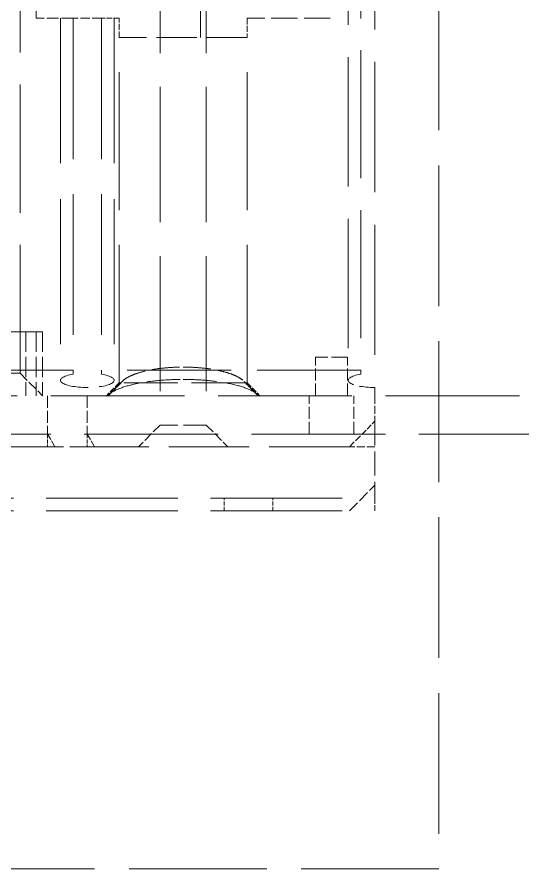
# Model space of a CAD drawing. Header units: millimetres. Extents: x 0 to 5945, y 0 to 4205.
# Drawn here: x 1985.9 to 2025.5, y 2184 to 2250.6 of the extents above; entities that cross this region are included whole.
import ezdxf

# ---------------------------------------------------------------- set-up
doc = ezdxf.new("R2010")
doc.units = ezdxf.units.MM
doc.header["$LTSCALE"] = 5
doc.linetypes.add('DASHED', pattern=[0.2067, 0.1654, -0.0413])
doc.layers.add('가려진 것(ISO)', color=2, linetype='DASHED', lineweight=18)

msp = doc.modelspace()

# ---------------------------------------------------------------- linework, layer by layer
at = {"layer": '가려진 것(ISO)', "ltscale": 12.135139}
msp.add_line((1986.126, 2222.707), (1986.126, 2297.957), dxfattribs=at)
at = {"layer": '가려진 것(ISO)', "ltscale": 12.78826}
for p, q in [((1997.076, 2297.957), (1997.076, 2218.657)), ((2000.676, 2297.957), (2000.676, 2218.657))]:
    msp.add_line(p, q, dxfattribs=at)
at = {"layer": '가려진 것(ISO)', "ltscale": 12.223835}
msp.add_line((2011.776, 2297.957), (2011.776, 2222.157), dxfattribs=at)
at = {"layer": '가려진 것(ISO)', "ltscale": 12.094824}
msp.add_line((2012.776, 2297.957), (2012.776, 2222.957), dxfattribs=at)
at = {"layer": '가려진 것(ISO)', "ltscale": 12.314143}
msp.add_line((2013.876, 2297.957), (2013.876, 2221.597), dxfattribs=at)
at = {"layer": '가려진 것(ISO)', "ltscale": 13.304306}
for p, q in [((2018.876, 2293.957), (2018.876, 2183.957)), ((1997.535, 2276.457), (1997.535, 2248.957)), ((2000.218, 2248.957), (2000.218, 2276.457)), ((1990.276, 2250.457), (1990.276, 2222.957)), ((1992.476, 2250.457), (1992.476, 2222.957))]:
    msp.add_line(p, q, dxfattribs=at)
at = {"layer": '가려진 것(ISO)', "ltscale": 12.578616}
for p, q in [((1987.376, 2250.457), (1987.376, 2276.457)), ((2010.376, 2276.457), (2010.376, 2250.457))]:
    msp.add_line(p, q, dxfattribs=at)
at = {"layer": '가려진 것(ISO)', "ltscale": 1.104624}
msp.add_line((1990.276, 2250.457), (1987.376, 2250.457), dxfattribs=at)
at = {"layer": '가려진 것(ISO)', "ltscale": 13.69134}
for p, q in [((1989.276, 2250.457), (1989.276, 2222.157)), ((1993.476, 2250.457), (1993.476, 2222.157))]:
    msp.add_line(p, q, dxfattribs=at)
at = {"layer": '가려진 것(ISO)', "ltscale": 0.881977}
msp.add_line((1992.476, 2250.457), (1990.276, 2250.457), dxfattribs=at)
at = {"layer": '가려진 것(ISO)', "ltscale": 0.533215}
msp.add_line((1993.876, 2250.457), (1992.476, 2250.457), dxfattribs=at)
at = {"layer": '가려진 것(ISO)', "ltscale": 0.571309}
for p, q in [((1993.876, 2248.957), (1993.876, 2250.457)), ((2003.876, 2250.457), (2003.876, 2248.957))]:
    msp.add_line(p, q, dxfattribs=at)
at = {"layer": '가려진 것(ISO)', "ltscale": 2.476006}
msp.add_line((2010.376, 2250.457), (2003.876, 2250.457), dxfattribs=at)
at = {"layer": '가려진 것(ISO)', "ltscale": 3.809293}
msp.add_line((2003.876, 2248.957), (1993.876, 2248.957), dxfattribs=at)
at = {"layer": '가려진 것(ISO)', "ltscale": 13.062409}
for p, q in [((1993.876, 2221.957), (1993.876, 2248.957)), ((2003.876, 2221.957), (2003.876, 2248.957))]:
    msp.add_line(p, q, dxfattribs=at)
at = {"layer": '가려진 것(ISO)', "ltscale": 4.786925}
msp.add_line((1979.876, 2225.957), (1987.876, 2225.957), dxfattribs=at)
at = {"layer": '가려진 것(ISO)', "ltscale": 1.904597}
for p, q in [((1986.557, 2225.957), (1986.557, 2220.957)), ((1987.376, 2225.957), (1987.376, 2220.957)), ((1987.876, 2225.957), (1987.876, 2220.957))]:
    msp.add_line(p, q, dxfattribs=at)
at = {"layer": '가려진 것(ISO)', "ltscale": 1.495845}
msp.add_line((2011.726, 2223.957), (2009.226, 2223.957), dxfattribs=at)
at = {"layer": '가려진 것(ISO)', "ltscale": 1.142718}
for p, q in [((2009.226, 2220.957), (2009.226, 2223.957)), ((2011.726, 2220.957), (2011.726, 2223.957)), ((1988.276, 2220.957), (1988.276, 2217.957)), ((1991.377, 2220.957), (1991.377, 2217.957)), ((2008.726, 2217.957), (2008.726, 2220.957)), ((2012.226, 2217.957), (2012.226, 2220.957))]:
    msp.add_line(p, q, dxfattribs=at)
at = {"layer": '가려진 것(ISO)', "ltscale": 13.804225}
msp.add_line((1990.276, 2222.957), (1947.476, 2222.957), dxfattribs=at)
at = {"layer": '가려진 것(ISO)', "ltscale": 2.692601}
msp.add_line((1986.126, 2222.707), (1981.626, 2222.707), dxfattribs=at)
at = {"layer": '가려진 것(ISO)', "ltscale": 0.942677}
msp.add_line((1986.126, 2222.707), (1987.876, 2220.957), dxfattribs=at)
at = {"layer": '가려진 것(ISO)', "ltscale": 0.477396}
for p, q in [((1990.276, 2222.957), (1990.276, 2222.634)), ((1992.476, 2222.957), (1992.476, 2222.634)), ((2012.776, 2222.957), (2012.776, 2222.634))]:
    msp.add_line(p, q, dxfattribs=at)
at = {"layer": '가려진 것(ISO)', "ltscale": 9.820996}
msp.add_line((2012.776, 2222.957), (1992.476, 2222.957), dxfattribs=at)
at = {"layer": '가려진 것(ISO)', "ltscale": 0.53863}
for p, q in [((1993.876, 2221.957), (1992.876, 2220.957)), ((2003.876, 2221.957), (2004.876, 2220.957)), ((2012.876, 2217.957), (2013.876, 2218.957)), ((2013.876, 2212.957), (2013.876, 2211.957))]:
    msp.add_line(p, q, dxfattribs=at)
at = {"layer": '가려진 것(ISO)', "ltscale": 0.43842}
for p, q in [((1994.008, 2221.957), (1993.876, 2221.957)), ((2003.876, 2221.957), (2003.745, 2221.957))]:
    msp.add_line(p, q, dxfattribs=at)
at = {"layer": '가려진 것(ISO)', "ltscale": 5.10664}
msp.add_line((2003.745, 2221.957), (1994.008, 2221.957), dxfattribs=at)
at = {"layer": '가려진 것(ISO)', "ltscale": 0.946103}
msp.add_line((2013.876, 2221.597), (2013.876, 2220.957), dxfattribs=at)
at = {"layer": '가려진 것(ISO)', "ltscale": 12.666578}
for p, q in [((1896.876, 2220.957), (2040.876, 2220.957)), ((2040.876, 2217.957), (1896.876, 2217.957))]:
    msp.add_line(p, q, dxfattribs=at)
at = {"layer": '가려진 것(ISO)', "ltscale": 0.761779}
for p, q in [((2013.876, 2220.957), (2013.876, 2218.957)), ((2013.876, 2216.957), (2011.876, 2216.957))]:
    msp.add_line(p, q, dxfattribs=at)
at = {"layer": '가려진 것(ISO)', "ltscale": 0.91574}
for p, q in [((1997.076, 2218.657), (1995.376, 2216.957)), ((2000.676, 2218.657), (2002.376, 2216.957))]:
    msp.add_line(p, q, dxfattribs=at)
at = {"layer": '가려진 것(ISO)', "ltscale": 2.154061}
msp.add_line((2000.676, 2218.657), (1997.076, 2218.657), dxfattribs=at)
at = {"layer": '가려진 것(ISO)', "ltscale": 2.285536}
msp.add_line((2013.876, 2218.957), (2013.876, 2212.957), dxfattribs=at)
at = {"layer": '가려진 것(ISO)', "ltscale": 0.380839}
for p, q in [((1988.276, 2217.957), (1988.276, 2216.957)), ((1991.377, 2217.957), (1991.377, 2216.957)), ((2002.076, 2211.957), (2002.076, 2212.957)), ((2005.876, 2211.957), (2005.876, 2212.957))]:
    msp.add_line(p, q, dxfattribs=at)
at = {"layer": '가려진 것(ISO)', "ltscale": 0.581794}
for p, q in [((1988.276, 2217.957), (1988.854, 2216.957)), ((1991.377, 2217.957), (1991.954, 2216.957))]:
    msp.add_line(p, q, dxfattribs=at)
at = {"layer": '가려진 것(ISO)', "ltscale": 0.659706}
msp.add_line((2011.876, 2216.957), (2012.876, 2217.957), dxfattribs=at)
at = {"layer": '가려진 것(ISO)', "ltscale": 12.886535}
msp.add_line((1988.854, 2216.957), (1948.899, 2216.957), dxfattribs=at)
at = {"layer": '가려진 것(ISO)', "ltscale": 2.362006}
msp.add_line((1991.954, 2216.957), (1988.854, 2216.957), dxfattribs=at)
at = {"layer": '가려진 것(ISO)', "ltscale": 7.589079}
msp.add_line((2011.876, 2216.957), (1991.954, 2216.957), dxfattribs=at)
at = {"layer": '가려진 것(ISO)', "ltscale": 1.077359}
msp.add_line((2011.876, 2211.957), (2013.876, 2213.957), dxfattribs=at)
at = {"layer": '가려진 것(ISO)', "ltscale": 12.44039}
for p, q in [((1923.876, 2212.957), (2013.876, 2212.957)), ((1923.876, 2211.957), (2013.876, 2211.957))]:
    msp.add_line(p, q, dxfattribs=at)
at = {"layer": '가려진 것(ISO)', "ltscale": 13.025194}
msp.add_line((2018.876, 2183.957), (1668.876, 2183.957), dxfattribs=at)
at = {"layer": '가려진 것(ISO)', "ltscale": 4.229418}
msp.add_ellipse((1991.376, 2222.157), major_axis=(-2.1, 0), ratio=0.266667, start_param=5.263706, end_param=10.444257, dxfattribs=at)
at = {"layer": '가려진 것(ISO)', "ltscale": 2.114659}
msp.add_ellipse((2013.876, 2222.157), major_axis=(-2.1, 0), ratio=0.266667, start_param=5.263706, end_param=7.853982, dxfattribs=at)
at = {"layer": '가려진 것(ISO)', "ltscale": 2.606547}
msp.add_open_spline([(1994.008, 2221.957), (1994.081, 2222.057), (1994.184, 2222.154), (1994.447, 2222.341), (1994.605, 2222.43), (1994.911, 2222.569), (1995.043, 2222.622), (1995.374, 2222.737), (1995.58, 2222.798), (1996.021, 2222.908), (1996.254, 2222.957), (1996.681, 2223.031), (1996.869, 2223.059), (1997.351, 2223.119), (1997.65, 2223.146), (1998.258, 2223.183), (1998.566, 2223.192), (1998.875, 2223.192)], degree=3, knots=[0.000019, 0.000019, 0.000019, 0.000019, 0.1005751, 0.1005751, 0.1998334, 0.1998334, 0.2651161, 0.2651161, 0.3510277, 0.3510277, 0.4356456, 0.4356456, 0.4983762, 0.4983762, 0.5916366, 0.5916366, 0.6842497, 0.6842497, 0.6842497, 0.6842497], dxfattribs=at)
at = {"layer": '가려진 것(ISO)', "ltscale": 2.607307}
msp.add_open_spline([(1998.875, 2223.192), (1999.185, 2223.192), (1999.493, 2223.183), (2000.102, 2223.146), (2000.4, 2223.119), (2000.882, 2223.059), (2001.071, 2223.031), (2001.498, 2222.957), (2001.731, 2222.908), (2002.172, 2222.799), (2002.378, 2222.738), (2002.709, 2222.622), (2002.842, 2222.569), (2003.148, 2222.43), (2003.306, 2222.341), (2003.568, 2222.154), (2003.671, 2222.057), (2003.745, 2221.957)], degree=3, knots=[0.0000014, 0.0000014, 0.0000014, 0.0000014, 0.0927802, 0.0927802, 0.1862067, 0.1862067, 0.2490489, 0.2490489, 0.3338191, 0.3338191, 0.4198855, 0.4198855, 0.4852857, 0.4852857, 0.5847225, 0.5847225, 0.6854596, 0.6854596, 0.6854596, 0.6854596], dxfattribs=at)
at = {"layer": '가려진 것(ISO)', "ltscale": 3.159578}
msp.add_open_spline([(1993.007, 2220.957), (1993.15, 2221.138), (1993.411, 2221.311), (1994.139, 2221.624), (1994.597, 2221.762), (1995.664, 2221.989), (1996.261, 2222.077), (1997.537, 2222.196), (1998.203, 2222.226), (1998.875, 2222.226)], degree=3, knots=[0.0000082, 0.0000082, 0.0000082, 0.0000082, 0.215223, 0.215223, 0.4259165, 0.4259165, 0.6313904, 0.6313904, 0.8338128, 0.8338128, 0.8338128, 0.8338128], dxfattribs=at)
at = {"layer": '가려진 것(ISO)', "ltscale": 0.539153}
for points in [[(1994.008, 2221.957), (1993.901, 2221.848), (1993.685, 2221.628), (1993.355, 2221.295), (1993.132, 2221.07), (1993.02, 2220.957)], [(2003.745, 2221.957), (2003.852, 2221.848), (2004.068, 2221.628), (2004.398, 2221.295), (2004.621, 2221.07), (2004.733, 2220.957)]]:
    msp.add_open_spline(points, degree=3, knots=[0.0000108, 0.0000108, 0.0000108, 0.0000108, 0.3333333, 0.6666667, 1, 1, 1, 1], dxfattribs=at)
at = {"layer": '가려진 것(ISO)', "ltscale": 0.539161}
for points, knots in [([(1994.008, 2221.957), (1993.846, 2221.792), (1993.683, 2221.626), (1993.353, 2221.293), (1993.186, 2221.125), (1993.02, 2220.957)], [-0.1414103, -0.1414103, -0.1414103, -0.1414103, -0.0713478, -0.0713478, -0.000001, -0.000001, -0.000001, -0.000001]), ([(2003.745, 2221.957), (2003.907, 2221.792), (2004.07, 2221.626), (2004.399, 2221.293), (2004.566, 2221.125), (2004.733, 2220.957)], [0.0000099, 0.0000099, 0.0000099, 0.0000099, 0.0700809, 0.0700809, 0.1414364, 0.1414364, 0.1414364, 0.1414364])]:
    msp.add_open_spline(points, degree=3, knots=knots, dxfattribs=at)
at = {"layer": '가려진 것(ISO)', "ltscale": 0.5677}
for points in [[(1993.079, 2221.038), (1993.424, 2221.383), (1993.767, 2221.728), (1994.109, 2222.074)], [(2003.644, 2222.074), (2003.986, 2221.728), (2004.329, 2221.383), (2004.674, 2221.038)]]:
    msp.add_open_spline(points, degree=3, dxfattribs=at)
at = {"layer": '가려진 것(ISO)', "ltscale": 3.160491}
msp.add_open_spline([(1998.875, 2222.226), (1999.548, 2222.226), (2000.214, 2222.196), (2001.49, 2222.077), (2002.087, 2221.989), (2003.155, 2221.763), (2003.614, 2221.624), (2004.342, 2221.311), (2004.603, 2221.138), (2004.746, 2220.957)], degree=3, knots=[0.0000015, 0.0000015, 0.0000015, 0.0000015, 0.2016879, 0.2016879, 0.4064173, 0.4064173, 0.6163471, 0.6163471, 0.8307834, 0.8307834, 0.8307834, 0.8307834], dxfattribs=at)

doc.saveas('drawing.dxf')
